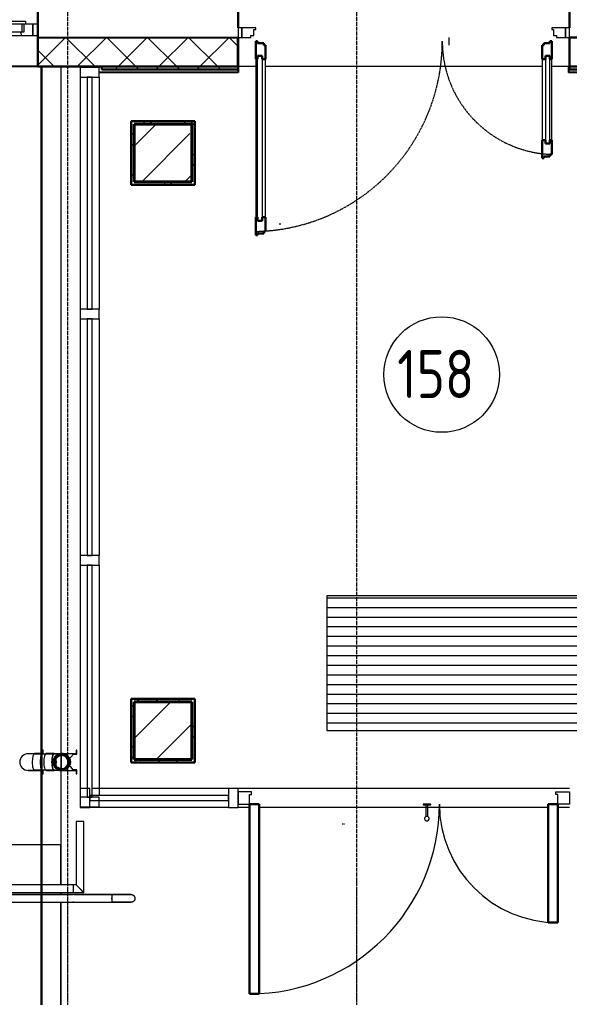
# Model space of a CAD drawing. Header units: millimetres. Extents: x -695119 to 412940, y -249585 to 622758.
# Drawn here: x 9945 to 12799, y -73006 to -67928 of the extents above; entities that cross this region are included whole.
import ezdxf

# ---------------------------------------------------------------- set-up
doc = ezdxf.new("R2010")
doc.units = ezdxf.units.MM
for name, pattern in [('ADSK_Линия сетки', [25, 20, -2.5, 0, -2.5]), ('ADSK_Невидимые', [5, 3, -2]), ('ADSK_Штриховая_ш2 п1_5', [4.5, 3, -1.5]), ('ADSK_Штриховая_ш3 п1_5', [4.5, 3, -1.5])]:
    doc.linetypes.add(name, pattern=pattern)
for name, color, linetype, lineweight in [('Двери', 8, 'Continuous', 9), ('Импосты витража', 8, 'Continuous', 9), ('Каркас_Импост', 8, 'Continuous', 9), ('Лестницы', 8, 'Continuous', 9), ('Линии', 7, 'Continuous', 9), ('Марки помещений', 8, 'Continuous', 20), ('Монтажный зазор', 8, 'Continuous', 9), ('Несущие колонны', 252, 'Continuous', 18), ('Обобщенные модели', 8, 'Continuous', 18), ('Ограждение', 8, 'Continuous', 9), ('Окна', 252, 'Continuous', 9), ('Оси', 252, 'Continuous', 9), ('Остекление', 8, 'Continuous', 9), ('Открывание', 8, 'ADSK_Штриховая_ш2 п1_5', 9), ('Пандус', 7, 'Continuous', 18), ('Панели витража', 8, 'Continuous', 9), ('Панель', 252, 'Continuous', 30), ('Перекрытия', 7, 'Continuous', 18), ('Поручни', 8, 'Continuous', 9), ('Стены разрез', 7, 'Continuous', 30), ('Стены штриховка', 7, 'Continuous', 9), ('Тонкие линии', 7, 'Continuous', 18), ('Элементы узлов', 8, 'Continuous', 18)]:
    doc.layers.add(name, color=color, linetype=linetype, lineweight=lineweight)
doc.layers.add('Стены', color=194, linetype='Continuous')
doc.styles.add('GOST 2.304 type A_1', font='', dxfattribs={"height": 350})
doc.styles.get('GOST 2.304 type A_1').set_extended_font_data('GOST 2.304 type A')

# ---------------------------------------------------------------- blocks, each defined once
blk = doc.blocks.new('1 этаж')
at = {"layer": 'Несущие колонны', "lineweight": 9, "true_color": 0x636466}
h = blk.add_hatch(dxfattribs=at)
h.set_pattern_fill('FP_18', color=251, angle=180, style=0, pattern_type=2)
h.set_pattern_definition([(45, (-32219.82, -128407.64), (-224.5064, 224.5064), []), (45, (-31995.32, -128407.64), (-224.5064, 224.5064), [396.875, -79.375, 3.353, -76.022])])
h.paths.add_polyline_path([(-34110.8, -149947.4), (-34110.8, -149647.4), (-34410.8, -149647.4), (-34410.8, -149947.4)])
h = blk.add_hatch(dxfattribs=at)
h.set_pattern_fill('FP_19', color=251, angle=180, style=0, pattern_type=2)
h.set_pattern_definition([(225, (-31001.78, -177187.1), (224.5064, -224.5064), []), (225, (-31226.3, -177187.1), (224.5064, -224.5064), [396.875, -79.375, 3.353, -76.022])])
h.paths.add_polyline_path([(-34410.8, -152647.4), (-34410.8, -152947.4), (-34110.8, -152947.4), (-34110.8, -152647.4), (-34383.9, -152647.4)])
at = {"layer": 'Двери', "color": 251, "true_color": 0x636466}
for p, q in [((-32910.8, -153179.9), (-32910.8, -153183.9)), ((-32910.8, -153179.9), (-32910.8, -153183.9)), ((-32910.1, -153179.9), (-32910.8, -153179.9)), ((-32870.8, -153179.9), (-32910.8, -153179.9)), ((-32910.1, -153179.9), (-32910.8, -153179.9)), ((-32910.1, -153179.9), (-32910.8, -153179.9)), ((-32910.8, -153183.9), (-32870.8, -153183.9)), ((-32910.8, -153183.9), (-32910.1, -153183.9)), ((-32910.8, -153183.9), (-32910.1, -153183.9)), ((-32910.8, -153183.9), (-32910.1, -153183.9)), ((-32895.8, -153183.9), (-32895.8, -153244.4)), ((-32885.8, -153244.2), (-32885.8, -153183.9)), ((-32870.8, -153179.9), (-32871.5, -153179.9)), ((-32870.8, -153179.9), (-32871.5, -153179.9)), ((-32870.8, -153179.9), (-32871.5, -153179.9)), ((-32871.5, -153183.9), (-32870.8, -153183.9)), ((-32871.5, -153183.9), (-32870.8, -153183.9)), ((-32871.5, -153183.9), (-32870.8, -153183.9)), ((-32870.8, -153183.9), (-32870.8, -153179.9)), ((-32870.8, -153183.9), (-32870.8, -153179.9))]:
    blk.add_line(p, q, dxfattribs=at)
for start, end in [(0, 180), (150, 180), (180, 0), (210, 270), (113.9342, 135), (285, 345), (60, 66.0658), (0, 30)]:
    blk.add_arc((-32890.8, -153254.9), 12, start, end, dxfattribs=at)
at = {"layer": 'Импосты витража', "color": 251, "lineweight": 18, "true_color": 0x636466, "extrusion": (0, 0, -1)}
for p, q in [((-34590.8, -149353.4), (-34690.8, -149353.4)), ((-34690.8, -149353.4), (-34690.8, -149403.4)), ((-34590.8, -149403.4), (-34590.8, -149353.4)), ((-34690.8, -149403.4), (-34590.8, -149403.4)), ((-34590.8, -150608.4), (-34690.8, -150608.4)), ((-34690.8, -150608.4), (-34690.8, -150658.4)), ((-34590.8, -150658.4), (-34590.8, -150608.4)), ((-34690.8, -150658.4), (-34590.8, -150658.4)), ((-34590.8, -151888.4), (-34690.8, -151888.4)), ((-34690.8, -151888.4), (-34690.8, -151938.4)), ((-34590.8, -151938.4), (-34590.8, -151888.4)), ((-34690.8, -151938.4), (-34590.8, -151938.4)), ((-33870.8, -153097.4), (-33920.8, -153097.4)), ((-33920.8, -153097.4), (-33920.8, -153197.4)), ((-33870.8, -153197.4), (-33870.8, -153097.4)), ((-33920.8, -153197.4), (-33870.8, -153197.4))]:
    blk.add_line(p, q, dxfattribs=at)
at = {"layer": 'Импосты витража', "color": 251, "true_color": 0x636466}
for p, q in [((-34690.8, -149403.4), (-34690.8, -150608.4)), ((-34590.8, -149403.4), (-34590.8, -150608.4)), ((-34690.8, -150658.4), (-34690.8, -151888.4)), ((-34590.8, -150658.4), (-34590.8, -151888.4)), ((-34690.8, -151938.4), (-34690.8, -153097.4)), ((-34590.8, -151938.4), (-34590.8, -153134.9)), ((-33920.8, -153097.4), (-34628.3, -153097.4)), ((-32150.8, -153097.4), (-33870.8, -153097.4)), ((-32150.8, -153097.4), (-33650.8, -153097.4)), ((-33920.8, -153197.4), (-34640.8, -153197.4)), ((-33810.8, -153197.4), (-33870.8, -153197.4)), ((-32895.5, -153197.4), (-33760.8, -153197.4)), ((-33590.8, -153197.4), (-33650.8, -153197.4)), ((-32675.5, -153197.4), (-33540.8, -153197.4)), ((-32260.8, -153197.4), (-32886.1, -153197.4)), ((-32545.5, -153197.4), (-32666.1, -153197.4)), ((-32260.8, -153197.4), (-32536.1, -153197.4)), ((-32150.8, -153197.4), (-32210.8, -153197.4)), ((-32150.8, -153197.4), (-32210.8, -153197.4))]:
    blk.add_line(p, q, dxfattribs=at)
at = {"layer": 'Импосты витража', "color": 251, "lineweight": 18, "true_color": 0x636466}
for p, q in [((-34640.8, -153097.4), (-34690.8, -153097.4)), ((-34690.8, -153097.4), (-34690.8, -153197.4)), ((-34640.8, -153197.4), (-34640.8, -153097.4)), ((-34590.8, -153143.4), (-34690.8, -153143.4)), ((-34690.8, -153143.4), (-34690.8, -153193.4)), ((-34590.8, -153193.4), (-34590.8, -153143.4)), ((-34690.8, -153193.4), (-34590.8, -153193.4)), ((-34690.8, -153197.4), (-34640.8, -153197.4))]:
    blk.add_line(p, q, dxfattribs=at)
at = {"layer": 'Каркас_Импост', "color": 251, "true_color": 0x636466}
for p, q in [((-35795.8, -149112.4), (-34973.8, -149112.4)), ((-34973.8, -149129.4), (-35795.8, -149129.4)), ((-34993.8, -149129.4), (-34993.8, -149170.4)), ((-34973.8, -149112.4), (-34973.8, -149129.4)), ((-33778.8, -149147.4), (-33850.8, -149147.4)), ((-33850.8, -149147.4), (-33850.8, -149197.4)), ((-33778.8, -149156.4), (-33778.8, -149147.4)), ((-32170.8, -149147.4), (-32242.8, -149147.4)), ((-32242.8, -149147.4), (-32242.8, -149156.4)), ((-32170.8, -149197.4), (-32170.8, -149147.4)), ((-36626.4, -149187.4), (-34995.2, -149187.4)), ((-34993.8, -149170.4), (-35775.8, -149170.4)), ((-33850.8, -149197.4), (-33803.8, -149197.4)), ((-33803.8, -149197.4), (-33803.8, -149188.4)), ((-33803.8, -149188.4), (-33788.8, -149188.4)), ((-33788.8, -149188.4), (-33788.8, -149156.4)), ((-33788.8, -149156.4), (-33778.8, -149156.4)), ((-32242.8, -149156.4), (-32232.8, -149156.4)), ((-32232.8, -149156.4), (-32232.8, -149188.4)), ((-32232.8, -149188.4), (-32217.8, -149188.4)), ((-32217.8, -149188.4), (-32217.8, -149197.4)), ((-32217.8, -149197.4), (-32170.8, -149197.4)), ((-33870.8, -153114.9), (-33870.8, -153179.9)), ((-33800.8, -153114.9), (-33870.8, -153114.9)), ((-33800.8, -153129.9), (-33800.8, -153114.9)), ((-32220.8, -153114.9), (-32150.8, -153114.9)), ((-32220.8, -153129.9), (-32220.8, -153114.9)), ((-32150.8, -153114.9), (-32150.8, -153179.9)), ((-33810.8, -153179.9), (-33810.8, -153129.9)), ((-33810.8, -153129.9), (-33800.8, -153129.9)), ((-32210.8, -153129.9), (-32220.8, -153129.9)), ((-32210.8, -153179.9), (-32210.8, -153129.9)), ((-33870.8, -153179.9), (-33810.8, -153179.9)), ((-32150.8, -153179.9), (-32210.8, -153179.9))]:
    blk.add_line(p, q, dxfattribs=at)
at = {"layer": 'Каркас_Импост', "color": 251, "lineweight": 18, "true_color": 0x636466}
for p, q in [((-34981.8, -149129.4), (-34981.8, -149170.4)), ((-34935.8, -149129.4), (-34973.8, -149129.4)), ((-34935.8, -149187.4), (-34935.8, -149129.4)), ((-34999.8, -149170.4), (-34995.2, -149187.4)), ((-34995.2, -149187.4), (-34935.8, -149187.4)), ((-34981.8, -149170.4), (-34993.8, -149170.4))]:
    blk.add_line(p, q, dxfattribs=at)
at = {"layer": 'Лестницы', "color": 251, "true_color": 0x636466}
for p, q in [((-34790.8, -149349.4), (-34790.8, -152918.3)), ((-34690.8, -149353.4), (-34690.8, -149349.4)), ((-34790.8, -153003.5), (-34790.8, -153599.1)), ((-34790.8, -153639.1), (-34790.8, -153649.1)), ((-34790.8, -153689.1), (-34790.8, -154689.1))]:
    blk.add_line(p, q, dxfattribs=at)
at = {"layer": 'Линии', "color": 251, "true_color": 0x636466}
blk.add_line((-32775.8, -149237.4), (-32775.8, -149197.4), dxfattribs=at)
at = {"layer": 'Линии', "color": 251, "linetype": 'ADSK_Штриховая_ш3 п1_5', "lineweight": 30, "true_color": 0x636466}
blk.add_line((-34890.8, -149354.4), (-34890.8, -155499.4), dxfattribs=at)
at = {"layer": 'Линии', "color": 251, "linetype": 'ADSK_Невидимые', "true_color": 0x636466}
for p, q in [((-33657.1, -150165.4), (-33649.5, -150165.4)), ((-33330.6, -153281.9), (-33314.3, -153281.9))]:
    blk.add_line(p, q, dxfattribs=at)
at = {"layer": 'Марки помещений', "color": 251, "true_color": 0x636466}
blk.add_circle((-32813.9, -150948.4), 300, dxfattribs=at)
at = {"layer": 'Монтажный зазор', "color": 251, "true_color": 0x636466}
for p, q in [((-33870.8, -149147.4), (-33870.8, -149197.4)), ((-33850.8, -149147.4), (-33870.8, -149147.4)), ((-33850.8, -149197.4), (-33850.8, -149147.4)), ((-32150.8, -149147.4), (-32170.8, -149147.4)), ((-32170.8, -149147.4), (-32170.8, -149197.4)), ((-32150.8, -149197.4), (-32150.8, -149147.4)), ((-33870.8, -149197.4), (-33850.8, -149197.4)), ((-32170.8, -149197.4), (-32150.8, -149197.4))]:
    blk.add_line(p, q, dxfattribs=at)
at = {"layer": 'Несущие колонны', "color": 251, "lineweight": 40, "true_color": 0x636466}
for p, q in [((-34410.8, -149647.4), (-34410.8, -149947.4)), ((-34110.8, -149647.4), (-34410.8, -149647.4)), ((-34410.8, -149947.4), (-34410.8, -149647.4)), ((-34410.8, -149647.4), (-34110.8, -149647.4)), ((-34110.8, -149947.4), (-34110.8, -149647.4)), ((-34110.8, -149647.4), (-34110.8, -149947.4)), ((-34410.8, -149947.4), (-34110.8, -149947.4)), ((-34110.8, -149947.4), (-34410.8, -149947.4)), ((-34410.8, -152947.4), (-34410.8, -152647.4)), ((-34410.8, -152647.4), (-34110.8, -152647.4)), ((-34110.8, -152647.4), (-34410.8, -152647.4)), ((-34410.8, -152647.4), (-34410.8, -152947.4)), ((-34110.8, -152647.4), (-34110.8, -152947.4)), ((-34110.8, -152947.4), (-34110.8, -152647.4)), ((-34110.8, -152947.4), (-34410.8, -152947.4)), ((-34410.8, -152947.4), (-34110.8, -152947.4))]:
    blk.add_line(p, q, dxfattribs=at)
at = {"layer": 'Обобщенные модели', "color": 251, "true_color": 0x636466}
for p, q in [((-34882.1, -152899.9), (-34885.6, -152899.9)), ((-34885.6, -152899.9), (-34885.6, -152917.3)), ((-34882.1, -152918.5), (-34882.1, -152899.9)), ((-34707.8, -152899.9), (-34711.3, -152899.9)), ((-34711.3, -152899.9), (-34711.3, -152917.6)), ((-34707.8, -152919.7), (-34707.8, -152899.9)), ((-34925.8, -152918.4), (-34961.3, -152918.4)), ((-34926.7, -152917.6), (-34958.7, -152917.6)), ((-34818.4, -152919.8), (-34932.5, -152919.8)), ((-34884.9, -152917.3), (-34925.8, -152917.3)), ((-34825, -152917.3), (-34865.9, -152917.3)), ((-34791.2, -152918.4), (-34825, -152918.4)), ((-34789.6, -152924.5), (-34789.6, -152997.3)), ((-34789.6, -152997.3), (-34789.6, -152924.5)), ((-34711.3, -152917.6), (-34785.8, -152917.6)), ((-34785.8, -152919.7), (-34771.8, -152919.7)), ((-34771.8, -152919.7), (-34771.8, -152922.3)), ((-34768.5, -152924), (-34767.2, -152924.8)), ((-34751.2, -152938.9), (-34746.4, -152938.9)), ((-34738.7, -152935.3), (-34725.7, -152919.7)), ((-34725.7, -152919.7), (-34707.8, -152919.7)), ((-34961.3, -153003.4), (-34925.8, -153003.4)), ((-34959.4, -153004.2), (-34926.5, -153004.2)), ((-34932.5, -153002), (-34818.4, -153002)), ((-34925.8, -153004.5), (-34884.9, -153004.5)), ((-34885.6, -153004.5), (-34885.6, -153021.9)), ((-34882.1, -153021.9), (-34882.1, -153003.2)), ((-34865.9, -153004.5), (-34825, -153004.5)), ((-34825, -153003.4), (-34791.8, -153003.4)), ((-34771.8, -153001.9), (-34785.8, -153001.9)), ((-34785.8, -153004.2), (-34711.3, -153004.2)), ((-34771.8, -152999.4), (-34771.8, -153001.9)), ((-34746.4, -152982.9), (-34751.2, -152982.9)), ((-34725.8, -153001.9), (-34738.7, -152986.4)), ((-34707.8, -153001.9), (-34725.8, -153001.9)), ((-34711.3, -153004.2), (-34711.3, -153021.9)), ((-34707.8, -153021.9), (-34707.8, -153001.9)), ((-34885.6, -153021.9), (-34882.1, -153021.9)), ((-34711.3, -153021.9), (-34707.8, -153021.9))]:
    blk.add_line(p, q, dxfattribs=at)
at = {"layer": 'Обобщенные модели', "color": 251, "true_color": 0x636466, "flags": 128}
for points in [[(-34777.9, -152920), (-34776.2, -152920.5), (-34774.6, -152921.1), (-34773, -152921.7), (-34771.8, -152922.3)], [(-34761.6, -152928.9), (-34760.3, -152930.1), (-34759.1, -152931.3), (-34758, -152932.5)], [(-34772.2, -152999.6), (-34773.8, -153000.3), (-34775.4, -153000.9), (-34777, -153001.5), (-34778.6, -153001.9)], [(-34758.5, -152989.8), (-34759.7, -152991), (-34760.9, -152992.2)]]:
    blk.add_lwpolyline(points, dxfattribs=at)
at = {"layer": 'Обобщенные модели', "color": 251, "true_color": 0x636466}
for centre, radius, start, end in [((-34961.3, -152960.9), 42.5, 180, 187.9883), ((-34960.1, -152960.9), 43.4, 90, 270), ((-34961.3, -152960.9), 42.5, 165, 166.6752), ((-34961.3, -152960.9), 42.5, 141.8713, 150), ((-34961.3, -152960.9), 42.5, 135, 138.0802), ((-34960.1, -152960.9), 43.4, 77.3652, 90), ((-34789.6, -152960.9), 42.5, 100.9504, 258.6438), ((-34785.7, -152960.9), 43.3, 90.1865, 269.8135), ((-34785.8, -152960.8), 41.1, 90, 270), ((-34789.6, -152960.9), 36.5, 159.3355, 170.6645), ((-34789.6, -152960.9), 36.4, 160.4096, 169.5904), ((-34789.6, -152960.9), 36.4, 90, 118.4433), ((-34789.6, -152960.9), 36.5, 105.0632, 118.0895), ((-34789.6, -152960.9), 36.5, 0, 104.9368), ((-34789.6, -152960.9), 36.5, 255.0632, 0), ((-34789.6, -152960.9), 36.4, 270, 90), ((-34789.6, -152960.9), 38.8, 78.8452, 86.1953), ((-34789.6, -152960.9), 42.5, 60, 75), ((-34789.6, -152960.9), 38.8, 0, 71.1548), ((-34789.6, -152960.9), 38.8, 288.8452, 0), ((-34785.8, -152960.9), 41, 32.4515, 70.0339), ((-34746.4, -152928.9), 10, 270, 320), ((-34746.4, -152928.9), 10, 270, 307.5), ((-34746.4, -152928.9), 10, 270, 307.5), ((-34746.4, -152928.9), 10, 270, 307.5), ((-34961.3, -152960.9), 42.5, 193.3248, 195), ((-34961.3, -152960.9), 42.5, 210, 225), ((-34960.1, -152960.9), 43.4, 270, 282.6348), ((-34789.6, -152960.9), 36.5, 189.3355, 200.6645), ((-34789.6, -152960.9), 36.4, 190.4096, 199.5904), ((-34789.6, -152960.9), 36.4, 241.5567, 270), ((-34789.6, -152960.9), 36.5, 241.9105, 254.9368), ((-34789.6, -152960.9), 38.8, 273.8047, 281.1548), ((-34789.6, -152960.9), 42.5, 285, 300), ((-34785.8, -152960.9), 41, 289.9661, 327.5485), ((-34746.4, -152992.9), 10, 52.5, 90), ((-34746.4, -152992.9), 10, 52.5, 90), ((-34746.4, -152992.9), 10, 40, 90), ((-34746.4, -152992.9), 10, 52.5, 90)]:
    blk.add_arc(centre, radius, start, end, dxfattribs=at)
at = {"layer": 'Обобщенные модели', "color": 251, "lineweight": 40, "true_color": 0x636466}
for radius, start, end in [(41.1, 150, 179.933), (41.1, 180, 209.933), (38.8, 90, 270), (41.1, 90, 149.9084), (41.1, 61.8523, 90), (38.8, 270, 90), (41.1, 301.1211, 58.8789), (41.1, 210, 239.9084), (41.1, 240, 270), (41.1, 270, 298.1477)]:
    blk.add_arc((-34785.8, -152960.9), radius, start, end, dxfattribs=at)
at = {"layer": 'Обобщенные модели', "color": 251, "true_color": 0x636466}
for centre, major_axis, start_param, end_param in [((-34925.8, -152960.9), (0, 43.6), 0, 1.570796), ((-34925.8, -152960.9), (0, 43.6), 1.570796, 3.141593), ((-34884.9, -152960.9), (0, 43.6), 6.021386, 7.853982), ((-34884.9, -152960.9), (0, 43.6), 1.570796, 3.403392), ((-34884.9, -152960.9), (0, 41.1), 0, 1.570796), ((-34884.9, -152960.9), (0, 41.1), 1.570796, 3.141593), ((-34865.9, -152960.9), (0, 43.6), 0, 1.570796), ((-34865.9, -152960.9), (0, 43.6), 1.570796, 3.141593), ((-34825, -152960.9), (0, 43.6), 6.089343, 7.853982), ((-34825, -152960.9), (0, 43.6), 1.570796, 3.335435), ((-34825, -152960.9), (0, 42.5), 0, 3.141593), ((-34825, -152960.9), (0, 36.4), 4.039627, 5.385151)]:
    blk.add_ellipse(centre, major_axis=major_axis, ratio=0.309017, start_param=start_param, end_param=end_param, dxfattribs=at)
at = {"layer": 'Ограждение', "color": 251, "true_color": 0x636466}
for p, q in [((-39225, -153649.1), (-34727.8, -153649.1)), ((-39225, -153649.1), (-34727.8, -153649.1)), ((-34726.2, -153649.1), (-39223.4, -153649.1)), ((-34723.8, -153649.1), (-34727.8, -153649.1)), ((-34723.8, -153649.1), (-34727.8, -153649.1)), ((-34525.8, -153649.1), (-34723.8, -153649.1)), ((-34723.8, -153649.1), (-34525.8, -153649.1)), ((-34723.8, -153649.1), (-34525.8, -153649.1)), ((-34525.8, -153649.1), (-34525.8, -153689.1)), ((-34525.8, -153649.1), (-34525.8, -153689.1)), ((-34525.8, -153671.4), (-34525.8, -153666.7)), ((-34525.8, -153666.7), (-34525.8, -153669.1)), ((-34525.8, -153669.1), (-34525.8, -153671.4)), ((-39225, -153689.1), (-34727.8, -153689.1)), ((-39225, -153689.1), (-34727.8, -153689.1)), ((-39223.4, -153689.1), (-34726.2, -153689.1)), ((-34723.8, -153689.1), (-34727.8, -153689.1)), ((-34723.8, -153689.1), (-34727.8, -153689.1)), ((-34723.8, -153689.1), (-34525.8, -153689.1)), ((-34723.8, -153689.1), (-34525.8, -153689.1)), ((-34723.8, -153689.1), (-34525.8, -153689.1))]:
    blk.add_line(p, q, dxfattribs=at)
at = {"layer": 'Ограждение', "color": 251, "true_color": 0x636466, "flags": 128}
for points in [[(-34723.8, -153649.1), (-34725, -153649.1), (-34726.2, -153649.1)], [(-34723.8, -153649.1), (-34725, -153649.1), (-34726.2, -153649.1)], [(-34525.8, -153649.1), (-34521.8, -153649.1), (-34517.8, -153649.1), (-34513.8, -153649.1), (-34509.9, -153649.1), (-34505.9, -153649.1), (-34502, -153649.1), (-34498.2, -153649.1), (-34494.3, -153649.1), (-34490.6, -153649.1), (-34486.9, -153649.1), (-34483.2, -153649.1), (-34479.6, -153649.1), (-34476.1, -153649.1), (-34472.7, -153649.1), (-34469.3, -153649.1), (-34466.1, -153649.1), (-34462.9, -153649.1), (-34459.9, -153649.1), (-34456.9, -153649.1), (-34454.1, -153649.1), (-34451.3, -153649.1), (-34448.7, -153649.1), (-34446.2, -153649.1), (-34443.9, -153649.1), (-34441.7, -153649.1), (-34439.6, -153649.1), (-34437.6, -153649.1), (-34435.8, -153649.1), (-34434.1, -153649.1), (-34432.6, -153649.1), (-34431.2, -153649.1), (-34430, -153649.1), (-34428.9, -153649.1), (-34428, -153649.1), (-34427.3, -153649.1), (-34426.7, -153649.1), (-34426.2, -153649.1), (-34425.9, -153649.1), (-34425.8, -153649.1), (-34425.8, -153649.1)], [(-34425.8, -153649.1), (-34425.9, -153649.1), (-34426.1, -153649.1), (-34426.5, -153649.1), (-34427.1, -153649.1), (-34427.8, -153649.1), (-34428.7, -153649.1), (-34429.7, -153649.1), (-34430.9, -153649.1), (-34432.2, -153649.1), (-34433.7, -153649.1), (-34435.3, -153649.1), (-34437.1, -153649.1), (-34439, -153649.1), (-34441.1, -153649.1), (-34443.3, -153649.1), (-34445.6, -153649.1), (-34448, -153649.1), (-34450.6, -153649.1), (-34453.3, -153649.1), (-34456.1, -153649.1), (-34459.1, -153649.1), (-34462.1, -153649.1), (-34465.2, -153649.1), (-34468.4, -153649.1), (-34471.8, -153649.1), (-34475.2, -153649.1), (-34478.7, -153649.1), (-34482.2, -153649.1), (-34485.9, -153649.1), (-34489.6, -153649.1), (-34493.3, -153649.1), (-34497.1, -153649.1), (-34501, -153649.1), (-34504.9, -153649.1), (-34508.8, -153649.1), (-34512.8, -153649.1), (-34516.7, -153649.1), (-34520.7, -153649.1), (-34524.7, -153649.1), (-34525.8, -153649.1)], [(-34425.8, -153649.1), (-34425, -153649.1), (-34424.2, -153649.1), (-34423.4, -153649.2), (-34422.6, -153649.3), (-34421.8, -153649.5), (-34421, -153649.6), (-34420.3, -153649.9), (-34419.5, -153650.1), (-34418.8, -153650.4), (-34418, -153650.7), (-34417.3, -153651), (-34416.6, -153651.3), (-34415.9, -153651.7), (-34415.2, -153652.1), (-34414.5, -153652.6), (-34413.9, -153653), (-34413.2, -153653.5), (-34412.6, -153654), (-34412, -153654.6), (-34411.5, -153655.1), (-34410.9, -153655.7), (-34410.4, -153656.3), (-34409.9, -153657), (-34409.4, -153657.6), (-34409, -153658.3), (-34408.6, -153659), (-34408.2, -153659.6), (-34407.8, -153660.4), (-34407.5, -153661.1), (-34407.2, -153661.8), (-34406.9, -153662.6), (-34406.6, -153663.3), (-34406.4, -153664.1), (-34406.2, -153664.9), (-34406.1, -153665.7), (-34406, -153666.5), (-34405.9, -153667.3), (-34405.8, -153668.1), (-34405.8, -153668.9), (-34405.8, -153669.1)], [(-34405.8, -153669.1), (-34405.8, -153669.9), (-34405.9, -153670.7), (-34405.9, -153671.5), (-34406.1, -153672.3), (-34406.2, -153673), (-34406.4, -153673.8), (-34406.6, -153674.6), (-34406.8, -153675.4), (-34407.1, -153676.1), (-34407.4, -153676.9), (-34407.7, -153677.6), (-34408.1, -153678.3), (-34408.4, -153679), (-34408.9, -153679.7), (-34409.3, -153680.4), (-34409.8, -153681), (-34410.3, -153681.7), (-34410.8, -153682.3), (-34411.3, -153682.9), (-34411.9, -153683.4), (-34412.5, -153684), (-34413.1, -153684.5), (-34413.7, -153685), (-34414.3, -153685.5), (-34415, -153685.9), (-34415.7, -153686.3), (-34416.4, -153686.7), (-34417.1, -153687.1), (-34417.8, -153687.4), (-34418.6, -153687.7), (-34419.3, -153688), (-34420.1, -153688.2), (-34420.8, -153688.5), (-34421.6, -153688.6), (-34422.4, -153688.8), (-34423.2, -153688.9), (-34424, -153689), (-34424.8, -153689), (-34425.6, -153689.1), (-34425.8, -153689.1)], [(-34726.2, -153689.1), (-34725, -153689.1), (-34723.8, -153689.1)], [(-34726.2, -153689.1), (-34725, -153689.1), (-34723.8, -153689.1)], [(-34525.8, -153689.1), (-34521.8, -153689.1), (-34517.8, -153689.1), (-34513.8, -153689.1), (-34509.9, -153689.1), (-34505.9, -153689.1), (-34502, -153689.1), (-34498.2, -153689.1), (-34494.3, -153689.1), (-34490.6, -153689.1), (-34486.9, -153689.1), (-34483.2, -153689.1), (-34479.6, -153689.1), (-34476.1, -153689.1), (-34472.7, -153689.1), (-34469.3, -153689.1), (-34466.1, -153689.1), (-34462.9, -153689.1), (-34459.9, -153689.1), (-34456.9, -153689.1), (-34454.1, -153689.1), (-34451.3, -153689.1), (-34448.7, -153689.1), (-34446.2, -153689.1), (-34443.9, -153689.1), (-34441.7, -153689.1), (-34439.6, -153689.1), (-34437.6, -153689.1), (-34435.8, -153689.1), (-34434.1, -153689.1), (-34432.6, -153689.1), (-34431.2, -153689.1), (-34430, -153689.1), (-34428.9, -153689.1), (-34428, -153689.1), (-34427.3, -153689.1), (-34426.7, -153689.1), (-34426.2, -153689.1), (-34425.9, -153689.1), (-34425.8, -153689.1), (-34425.8, -153689.1)], [(-34425.8, -153689.1), (-34425.9, -153689.1), (-34426.1, -153689.1), (-34426.5, -153689.1), (-34427.1, -153689.1), (-34427.8, -153689.1), (-34428.7, -153689.1), (-34429.7, -153689.1), (-34430.9, -153689.1), (-34432.2, -153689.1), (-34433.7, -153689.1), (-34435.3, -153689.1), (-34437.1, -153689.1), (-34439, -153689.1), (-34441.1, -153689.1), (-34443.3, -153689.1), (-34445.6, -153689.1), (-34448, -153689.1), (-34450.6, -153689.1), (-34453.3, -153689.1), (-34456.1, -153689.1), (-34459.1, -153689.1), (-34462.1, -153689.1), (-34465.2, -153689.1), (-34468.4, -153689.1), (-34471.8, -153689.1), (-34475.2, -153689.1), (-34478.7, -153689.1), (-34482.2, -153689.1), (-34485.9, -153689.1), (-34489.6, -153689.1), (-34493.3, -153689.1), (-34497.1, -153689.1), (-34501, -153689.1), (-34504.9, -153689.1), (-34508.8, -153689.1), (-34512.8, -153689.1), (-34516.7, -153689.1), (-34520.7, -153689.1), (-34524.7, -153689.1), (-34525.8, -153689.1)]]:
    blk.add_lwpolyline(points, dxfattribs=at)
at = {"layer": 'Окна', "color": 251, "true_color": 0x636466}
for p, q in [((-34910.8, -149129.4), (-34935.8, -149129.4)), ((-34935.8, -149129.4), (-34935.8, -149187.4)), ((-34935.8, -149187.4), (-34910.8, -149187.4))]:
    blk.add_line(p, q, dxfattribs=at)
at = {"layer": 'Оси', "color": 251, "linetype": 'ADSK_Линия сетки', "true_color": 0x636466}
for p, q in [((-34755.8, -96281.4), (-34755.8, -160943.1)), ((-33255.8, -96281.4), (-33255.8, -160943.1))]:
    blk.add_line(p, q, dxfattribs=at)
at = {"layer": 'Остекление', "color": 251, "true_color": 0x636466}
for p, q in [((-33769.8, -149293.4), (-33745.8, -149293.4)), ((-33769.8, -150149.4), (-33769.8, -149293.4)), ((-33745.8, -149293.4), (-33745.8, -150149.4)), ((-32275.8, -149293.4), (-32275.8, -149749.4)), ((-32251.8, -149293.4), (-32275.8, -149293.4)), ((-32251.8, -149749.4), (-32251.8, -149293.4)), ((-32275.8, -149749.4), (-32251.8, -149749.4)), ((-33745.8, -150149.4), (-33769.8, -150149.4))]:
    blk.add_line(p, q, dxfattribs=at)
at = {"layer": 'Открывание', "color": 251, "true_color": 0x636466}
for centre, radius, start, end in [((-33798.8, -149217.4), 988, 271.1599, 0), ((-32222.8, -149217.4), 588, 180, 268.0508)]:
    blk.add_arc(centre, radius, start, end, dxfattribs=at)
at = {"layer": 'Пандус', "color": 251, "true_color": 0x636466}
for p, q in [((-39230.8, -153389.1), (-34790.8, -153389.1)), ((-34790.8, -153599.1), (-34790.8, -153389.1)), ((-34790.8, -153649.1), (-34790.8, -153639.1)), ((-34790.8, -154689.1), (-34790.8, -153689.1))]:
    blk.add_line(p, q, dxfattribs=at)
at = {"layer": 'Панели витража', "color": 251, "lineweight": 18, "true_color": 0x636466}
for p, q in [((-34628.3, -149403.4), (-34653.3, -149403.4)), ((-34653.3, -149403.4), (-34653.3, -150608.4)), ((-34628.3, -150608.4), (-34628.3, -149403.4)), ((-34653.3, -150608.4), (-34628.3, -150608.4)), ((-34628.3, -150658.4), (-34653.3, -150658.4)), ((-34653.3, -150658.4), (-34653.3, -151888.4)), ((-34628.3, -151888.4), (-34628.3, -150658.4)), ((-34653.3, -151888.4), (-34628.3, -151888.4)), ((-34628.3, -151938.4), (-34653.3, -151938.4)), ((-34653.3, -151938.4), (-34653.3, -153143.4)), ((-34628.3, -153143.4), (-34628.3, -151938.4)), ((-34653.3, -153143.4), (-34628.3, -153143.4)), ((-33920.8, -153134.9), (-34640.8, -153134.9)), ((-34640.8, -153134.9), (-34640.8, -153159.9)), ((-34640.8, -153159.9), (-33920.8, -153159.9)), ((-33920.8, -153159.9), (-33920.8, -153134.9))]:
    blk.add_line(p, q, dxfattribs=at)
at = {"layer": 'Панель', "color": 251, "true_color": 0x636466}
for p, q in [((-33769.8, -149217.4), (-33778.8, -149217.4)), ((-33778.8, -149217.4), (-33778.8, -149311.4)), ((-33769.8, -149227.4), (-33769.8, -149217.4)), ((-33737.8, -149227.4), (-33769.8, -149227.4)), ((-33737.8, -149237.4), (-33737.8, -149227.4)), ((-33728.8, -149237.4), (-33737.8, -149237.4)), ((-33728.8, -149311.4), (-33728.8, -149237.4)), ((-32283.8, -149237.4), (-32292.8, -149237.4)), ((-32292.8, -149237.4), (-32292.8, -149311.4)), ((-32283.8, -149227.4), (-32283.8, -149237.4)), ((-32251.8, -149227.4), (-32283.8, -149227.4)), ((-32242.8, -149217.4), (-32251.8, -149217.4)), ((-32251.8, -149217.4), (-32251.8, -149227.4)), ((-32242.8, -149311.4), (-32242.8, -149217.4)), ((-33769.8, -149293.4), (-33769.8, -149311.4)), ((-33745.8, -149293.4), (-33769.8, -149293.4)), ((-33745.8, -149311.4), (-33745.8, -149293.4)), ((-32275.8, -149311.4), (-32275.8, -149293.4)), ((-32275.8, -149293.4), (-32251.8, -149293.4)), ((-32251.8, -149293.4), (-32251.8, -149311.4)), ((-33769.8, -149311.4), (-33778.8, -149311.4)), ((-33728.8, -149311.4), (-33745.8, -149311.4)), ((-32292.8, -149311.4), (-32275.8, -149311.4)), ((-32251.8, -149311.4), (-32242.8, -149311.4)), ((-32292.8, -149731.4), (-32292.8, -149825.4)), ((-32292.8, -149731.4), (-32275.8, -149731.4)), ((-32275.8, -149731.4), (-32275.8, -149749.4)), ((-32275.8, -149749.4), (-32251.8, -149749.4)), ((-32251.8, -149731.4), (-32242.8, -149731.4)), ((-32251.8, -149749.4), (-32251.8, -149731.4)), ((-32242.8, -149805.4), (-32242.8, -149731.4)), ((-32283.8, -149825.4), (-32283.8, -149815.4)), ((-32283.8, -149815.4), (-32251.8, -149815.4)), ((-32251.8, -149815.4), (-32251.8, -149805.4)), ((-32251.8, -149805.4), (-32242.8, -149805.4)), ((-32292.8, -149825.4), (-32283.8, -149825.4)), ((-33778.8, -150131.4), (-33778.8, -150225.4)), ((-33769.8, -150131.4), (-33778.8, -150131.4)), ((-33769.8, -150149.4), (-33769.8, -150131.4)), ((-33745.8, -150149.4), (-33769.8, -150149.4)), ((-33745.8, -150131.4), (-33745.8, -150149.4)), ((-33728.8, -150131.4), (-33745.8, -150131.4)), ((-33728.8, -150205.4), (-33728.8, -150131.4)), ((-33769.8, -150225.4), (-33769.8, -150215.4)), ((-33769.8, -150215.4), (-33737.8, -150215.4)), ((-33737.8, -150215.4), (-33737.8, -150205.4)), ((-33737.8, -150205.4), (-33728.8, -150205.4)), ((-33778.8, -150225.4), (-33769.8, -150225.4)), ((-33760.8, -153179.9), (-33810.8, -153179.9)), ((-33810.8, -153179.9), (-33810.8, -154164.9)), ((-33760.8, -154164.9), (-33760.8, -153179.9)), ((-32260.8, -153794.9), (-32260.8, -153179.9)), ((-32260.8, -153179.9), (-32210.8, -153179.9)), ((-32210.8, -153179.9), (-32210.8, -153794.9)), ((-32210.8, -153794.9), (-32260.8, -153794.9)), ((-33810.8, -154164.9), (-33760.8, -154164.9))]:
    blk.add_line(p, q, dxfattribs=at)
at = {"layer": 'Панель', "color": 251, "lineweight": 9, "true_color": 0x636466}
for p, q in [((-33778.8, -149311.4), (-33778.8, -150131.4)), ((-33728.8, -150131.4), (-33728.8, -149311.4)), ((-32292.8, -149311.4), (-32292.8, -149731.4)), ((-32242.8, -149731.4), (-32242.8, -149311.4))]:
    blk.add_line(p, q, dxfattribs=at)
for centre, radius, start, end in [((-33810.8, -153179.9), 985, 270, 0), ((-32210.8, -153179.9), 615, 180, 270)]:
    blk.add_arc(centre, radius, start, end, dxfattribs=at)
at = {"layer": 'Перекрытия', "color": 251, "true_color": 0x636466}
for p, q in [((-33778.8, -149349.4), (-33870.8, -149349.4)), ((-32292.8, -149349.4), (-33728.8, -149349.4)), ((-32155.8, -149349.4), (-32242.8, -149349.4)), ((-39036.5, -153389.1), (-34790.8, -153389.1)), ((-34790.8, -153389.1), (-34790.8, -153599.1)), ((-34790.8, -153639.1), (-34790.8, -153649.1)), ((-34790.8, -153689.1), (-34790.8, -154689.1))]:
    blk.add_line(p, q, dxfattribs=at)
at = {"layer": 'Поручни', "color": 251, "true_color": 0x636466}
for p, q in [((-34710.8, -153269.1), (-34710.8, -153599.1)), ((-34670.8, -153269.1), (-34710.8, -153269.1)), ((-34670.8, -153639.1), (-34670.8, -153269.1)), ((-34725.8, -153599.1), (-39226.1, -153599.1)), ((-34710.8, -153599.1), (-34725.8, -153599.1)), ((-39226.1, -153639.1), (-34725.8, -153639.1)), ((-34725.8, -153639.1), (-34670.8, -153639.1))]:
    blk.add_line(p, q, dxfattribs=at)
at = {"layer": 'Поручни', "color": 251, "true_color": 0x636466, "flags": 128}
blk.add_lwpolyline([(-34725.8, -153599.1), (-34725.8, -153599.8), (-34725.8, -153601.8), (-34725.8, -153604.9), (-34725.8, -153609.1), (-34725.8, -153613.9), (-34725.8, -153619.1), (-34725.8, -153624.3), (-34725.8, -153629.1), (-34725.8, -153633.2), (-34725.8, -153636.4), (-34725.8, -153638.4), (-34725.8, -153639.1)], dxfattribs=at)
at = {"layer": 'Поручни', "color": 251, "true_color": 0x636466}
blk.add_open_spline([(-34710.8, -153599.1), (-34710.8, -153599.1), (-34710.5, -153599.4), (-34709.3, -153600.5), (-34708.2, -153601.7), (-34707, -153602.9), (-34705.8, -153604), (-34704.7, -153605.2), (-34703.3, -153606.5), (-34701.9, -153608), (-34700.8, -153609.1), (-34699.7, -153610.2), (-34698.5, -153611.4), (-34697.2, -153612.6), (-34696, -153613.9), (-34694.7, -153615.2), (-34693.4, -153616.5), (-34692.1, -153617.8), (-34690.8, -153619.1), (-34689.5, -153620.4), (-34688.2, -153621.7), (-34686.9, -153623), (-34685.6, -153624.3), (-34684.4, -153625.5), (-34683.1, -153626.7), (-34681.9, -153627.9), (-34680.8, -153629.1), (-34679.7, -153630.2), (-34678.3, -153631.6), (-34676.9, -153632.9), (-34675.8, -153634.1), (-34674.6, -153635.2), (-34673.4, -153636.4), (-34672.3, -153637.6), (-34671.1, -153638.7), (-34670.8, -153639.1), (-34670.8, -153639.1)], degree=3, knots=[-1, -1, -1, -1, -0.916667, -0.875, -0.833333, -0.791667, -0.770833, -0.75, -0.708333, -0.6875, -0.666667, -0.645833, -0.625, -0.604167, -0.583333, -0.5625, -0.541667, -0.520833, -0.5, -0.479167, -0.458333, -0.4375, -0.416667, -0.395833, -0.375, -0.354167, -0.333333, -0.3125, -0.291667, -0.25, -0.229167, -0.208333, -0.166667, -0.125, -0.083333, 0, 0, 0, 0], dxfattribs=at)
at = {"layer": 'Стены', "color": 251, "true_color": 0x636466}
for p, q in [((-34910.8, -149197.4), (-33870.8, -149197.4)), ((-34910.8, -149349.4), (-36710.8, -149349.4)), ((-34590.8, -149349.4), (-34590.8, -149353.4)), ((-32155.8, -149349.4), (-32150.8, -149349.4)), ((-32155.8, -149349.4), (-32155.8, -149379.4)), ((-33870.8, -149379.4), (-34590.8, -149379.4)), ((-33870.8, -149364.4), (-33870.8, -149379.4)), ((-31075.8, -149379.4), (-32155.8, -149379.4))]:
    blk.add_line(p, q, dxfattribs=at)
at = {"layer": 'Стены разрез', "color": 251, "true_color": 0x636466}
for p, q in [((-34910.8, -148632.4), (-34910.8, -149349.4)), ((-33870.8, -149147.4), (-33870.8, -148647.4)), ((-32150.8, -148647.4), (-32150.8, -149147.4)), ((-33870.8, -149364.4), (-33870.8, -149197.4)), ((-32150.8, -149197.4), (-31070.8, -149197.4)), ((-32150.8, -149197.4), (-32150.8, -149364.4)), ((-33870.8, -149349.4), (-34910.8, -149349.4)), ((-34578.3, -149349.4), (-34578.3, -149364.4)), ((-32150.8, -149349.4), (-31070.8, -149349.4)), ((-34578.3, -149364.4), (-33870.8, -149364.4)), ((-32150.8, -149364.4), (-31070.8, -149364.4)), ((-34095.8, -149632.4), (-34425.8, -149632.4)), ((-34425.8, -149632.4), (-34425.8, -149962.4)), ((-34095.8, -149962.4), (-34095.8, -149632.4)), ((-34425.8, -149962.4), (-34095.8, -149962.4)), ((-34095.8, -152632.4), (-34425.8, -152632.4)), ((-34425.8, -152632.4), (-34425.8, -152962.4)), ((-34095.8, -152962.4), (-34095.8, -152632.4)), ((-34425.8, -152962.4), (-34095.8, -152962.4))]:
    blk.add_line(p, q, dxfattribs=at)
at = {"layer": 'Стены разрез', "color": 251, "linetype": 'Continuous', "lineweight": 9, "true_color": 0x636466}
for p, q in [((-34908.8, -149340), (-34766.2, -149197.4)), ((-34614.6, -149347.4), (-34764.6, -149197.4)), ((-34704.1, -149347.4), (-34554.1, -149197.4)), ((-34402.5, -149347.4), (-34552.5, -149197.4)), ((-34491.9, -149347.4), (-34341.9, -149197.4)), ((-34190.4, -149347.4), (-34340.4, -149197.4)), ((-34279.8, -149347.4), (-34129.8, -149197.4)), ((-33978.2, -149347.4), (-34128.2, -149197.4)), ((-34067.7, -149347.4), (-33917.7, -149197.4)), ((-33872.8, -149240.7), (-33916.1, -149197.4)), ((-34826.7, -149347.4), (-34910.8, -149263.3)), ((-34729.4, -149349.4), (-34730.6, -149347.4)), ((-34508.9, -149364.4), (-34493.9, -149349.4)), ((-34385.5, -149364.4), (-34400.5, -149349.4)), ((-34296.8, -149364.4), (-34281.8, -149349.4)), ((-34173.4, -149364.4), (-34188.4, -149349.4)), ((-34084.7, -149364.4), (-34069.7, -149349.4)), ((-33961.2, -149364.4), (-33976.2, -149349.4)), ((-33872.5, -149364.4), (-33870.8, -149362.6)), ((-34367.7, -149647.4), (-34352.7, -149632.4)), ((-34314.6, -149647.4), (-34329.6, -149632.4)), ((-34155.5, -149647.4), (-34140.5, -149632.4)), ((-34102.5, -149647.4), (-34117.5, -149632.4)), ((-34095.8, -149654.1), (-34102.5, -149647.4)), ((-34425.8, -149705.5), (-34410.8, -149690.5)), ((-34410.8, -149763.3), (-34425.8, -149748.3)), ((-34110.8, -149814.8), (-34095.8, -149799.8)), ((-34095.8, -149866.2), (-34110.8, -149851.2)), ((-34425.8, -149917.6), (-34410.8, -149902.6)), ((-34423.9, -149962.4), (-34425.8, -149960.4)), ((-34258.4, -149962.4), (-34243.4, -149947.4)), ((-34211.7, -149962.4), (-34226.7, -149947.4)), ((-34397.8, -152647.4), (-34382.8, -152632.4)), ((-34284.5, -152647.4), (-34299.5, -152632.4)), ((-34185.7, -152647.4), (-34170.7, -152632.4)), ((-34425.8, -152675.3), (-34410.8, -152660.3)), ((-34410.8, -152733.2), (-34425.8, -152718.2)), ((-34110.8, -152784.6), (-34095.8, -152769.6)), ((-34095.8, -152836), (-34110.8, -152821)), ((-34425.8, -152887.5), (-34410.8, -152872.5)), ((-34410.8, -152945.3), (-34425.8, -152930.3)), ((-34393.7, -152962.4), (-34408.7, -152947.4)), ((-34288.6, -152962.4), (-34273.6, -152947.4)), ((-34181.6, -152962.4), (-34196.6, -152947.4))]:
    blk.add_line(p, q, dxfattribs=at)
at = {"layer": 'Стены штриховка', "color": 251, "true_color": 0x636466}
for p, q in [((-33872.8, -149347.4), (-33872.8, -149197.4)), ((-34908.8, -149273.4), (-34910.8, -149273.4)), ((-34908.8, -149273.4), (-34908.8, -149347.4)), ((-34908.8, -149347.4), (-33872.8, -149347.4))]:
    blk.add_line(p, q, dxfattribs=at)
at = {"layer": 'Тонкие линии', "color": 251, "true_color": 0x636466}
for p, q in [((-29810.6, -152097.4), (-33410.6, -152097.4)), ((-33410.6, -152097.4), (-33410.6, -152797.4)), ((-33410.6, -152797.4), (-29810.6, -152797.4))]:
    blk.add_line(p, q, dxfattribs=at)
at = {"layer": 'Элементы узлов', "color": 251, "linetype": 'Continuous', "lineweight": 9, "true_color": 0x636466}
for p, q in [((-33410.6, -152107.6), (-29810.6, -152107.6)), ((-33410.6, -152157.6), (-29810.6, -152157.6)), ((-33410.6, -152207.6), (-29810.6, -152207.6)), ((-33410.6, -152257.6), (-29810.6, -152257.6)), ((-33410.6, -152307.6), (-29810.6, -152307.6)), ((-33410.6, -152357.6), (-29810.6, -152357.6)), ((-33410.6, -152407.6), (-29810.6, -152407.6)), ((-33410.6, -152457.6), (-29810.6, -152457.6)), ((-33410.6, -152507.6), (-29810.6, -152507.6)), ((-33410.6, -152557.6), (-29810.6, -152557.6)), ((-33410.6, -152607.6), (-29810.6, -152607.6)), ((-33410.6, -152657.6), (-29810.6, -152657.6)), ((-33410.6, -152707.6), (-29810.6, -152707.6)), ((-33410.6, -152757.6), (-29810.6, -152757.6))]:
    blk.add_line(p, q, dxfattribs=at)
at = {"layer": 'Марки помещений', "color": 251, "true_color": 0x636466, "style": 'GOST 2.304 type A_1'}
blk.add_text('158', height=250, dxfattribs=at).set_placement((-33044.4, -151070.7))

msp = doc.modelspace()

# ---------------------------------------------------------------- block references
msp.add_blockref('1 этаж', (44950.089, 81176.937))

doc.saveas('drawing.dxf')
